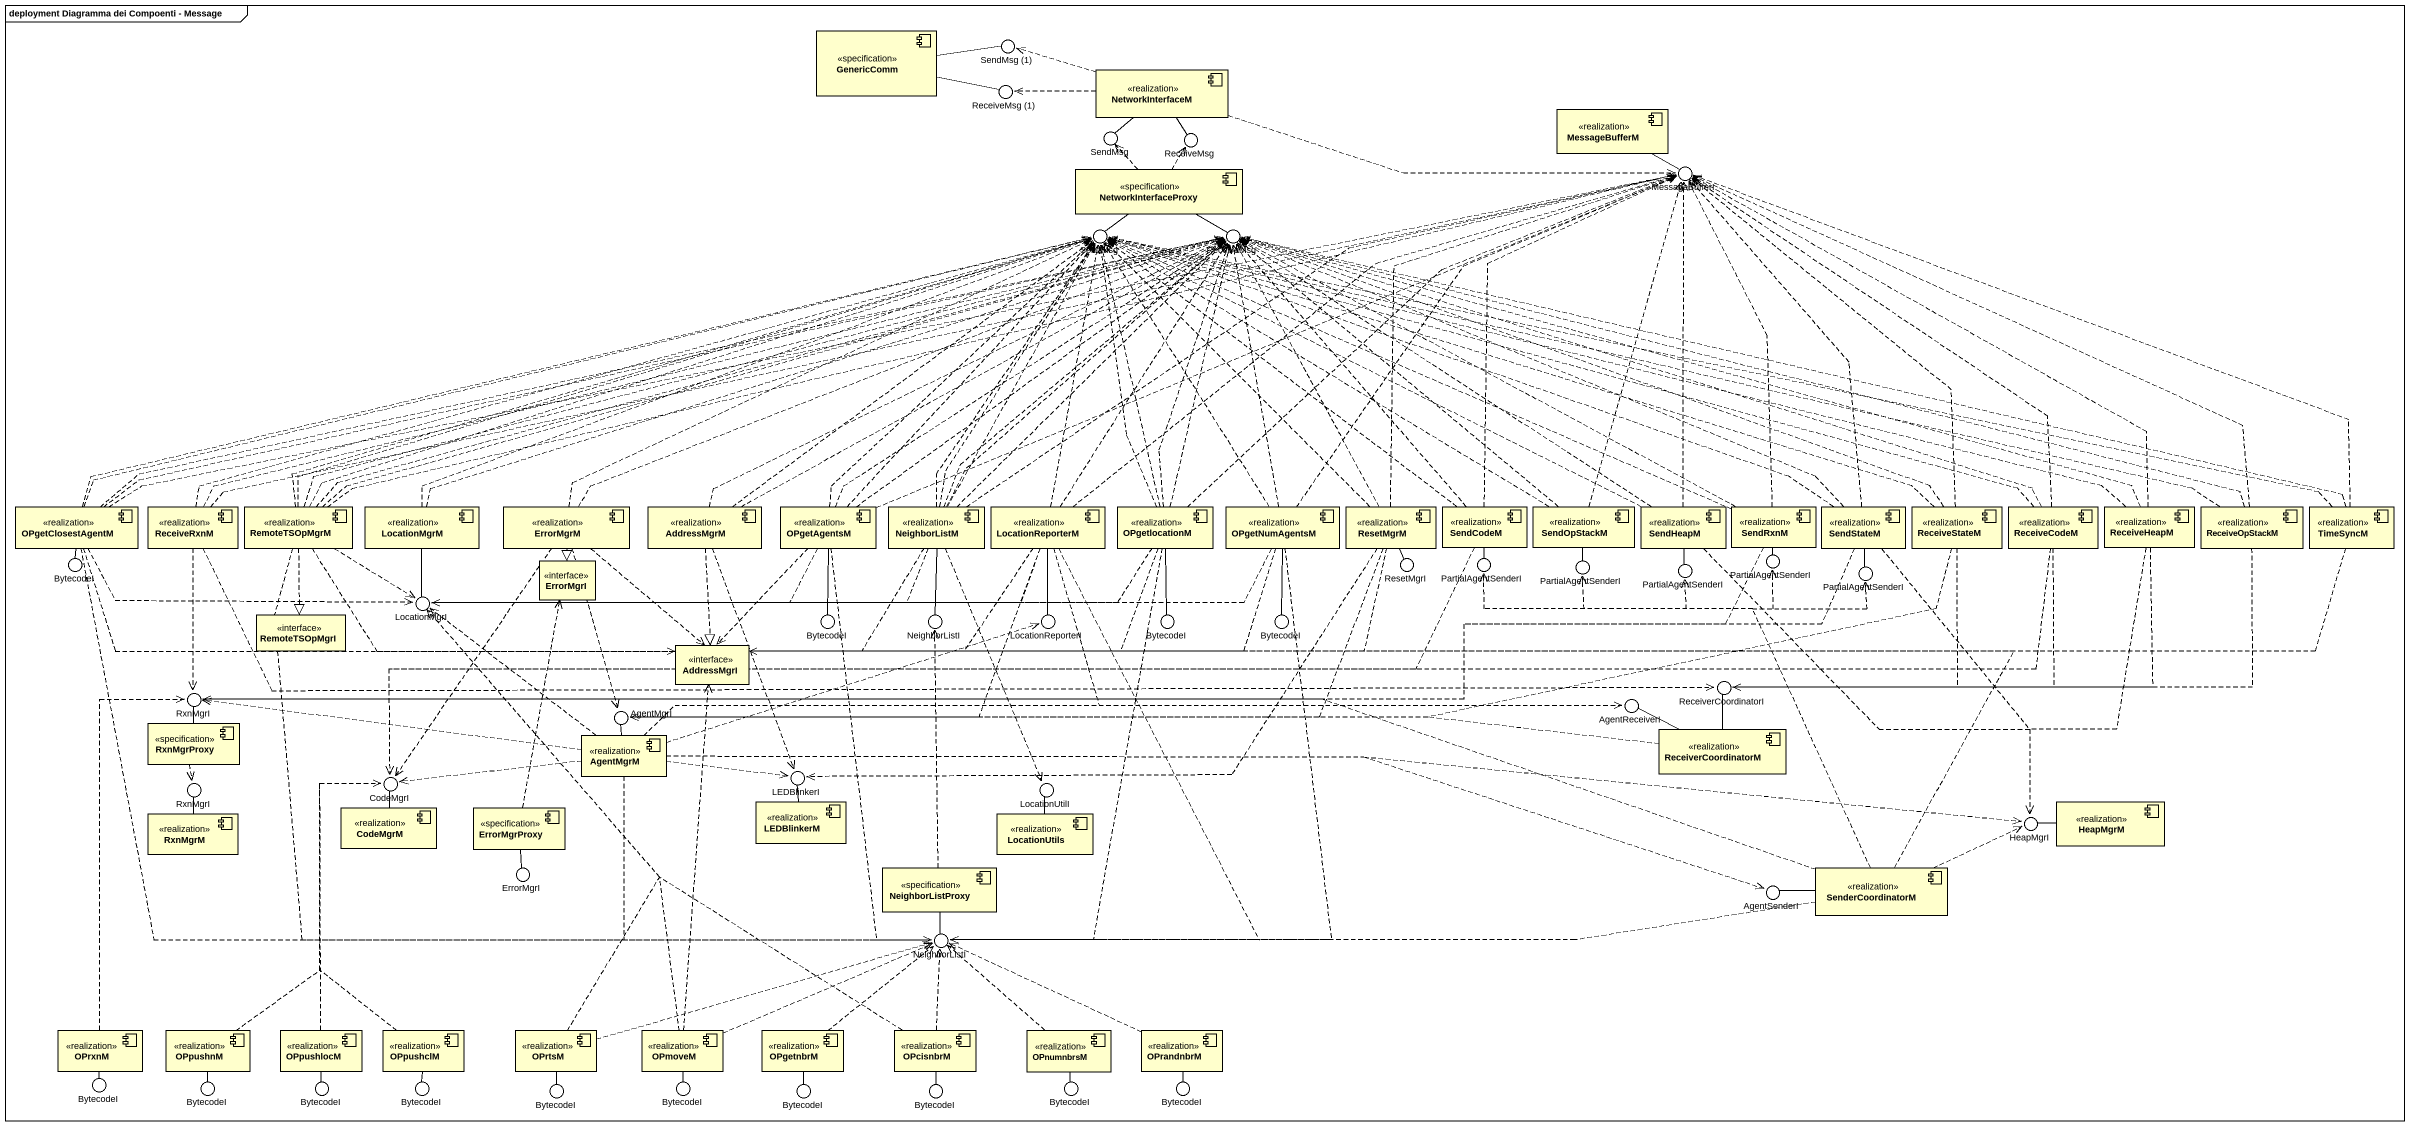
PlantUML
@startuml
mainframe deployment Diagramma dei Compoenti - Message
allowmixing
hide circle
hide empty members
component GenericComm <<specification>>
() "SendMsg (1)" as SendMsg_1
() "ReceiveMsg (1)" as ReceiveMsg_1
component NetworkInterfaceM <<realization>>
() SendMsg
() ReceiveMsg
component MessageBufferM <<realization>>
component NetworkInterfaceProxy <<specification>>
() MessageBufferI
() "SendMsg" as SendMsg_2
() "ReceiveMsg" as ReceiveMsg_2
component OPgetClosestAgentM <<realization>>
component ReceiveRxnM <<realization>>
component RemoteTSOpMgrM <<realization>>
component LocationMgrM <<realization>>
component ErrorMgrM <<realization>>
component AddressMgrM <<realization>>
component OPgetAgentsM <<realization>>
component NeighborListM <<realization>>
component LocationReporterM <<realization>>
component OPgetlocationM <<realization>>
component OPgetNumAgentsM <<realization>>
component ResetMgrM <<realization>>
component SendCodeM <<realization>>
component SendOpStackM <<realization>>
component SendHeapM <<realization>>
component SendRxnM <<realization>>
component SendStateM <<realization>>
component ReceiveStateM <<realization>>
component ReceiveCodeM <<realization>>
component ReceiveHeapM <<realization>>
component ReceiveOpStackM <<realization>>
component TimeSyncM <<realization>>
() BytecodeI
interface ErrorMgrI
() ResetMgrI
() PartialAgentSenderI
() "PartialAgentSenderI" as PartialAgentSenderI_2
() "PartialAgentSenderI" as PartialAgentSenderI_3
() "PartialAgentSenderI" as PartialAgentSenderI_4
() "PartialAgentSenderI" as PartialAgentSenderI_5
() LocationMgrI
interface RemoteTSOpMgrI
interface AddressMgrI
() "BytecodeI" as BytecodeI_2
() NeighborListI
() LocationReporterI
() "BytecodeI" as BytecodeI_3
() "BytecodeI" as BytecodeI_4
() ReceiverCoordinatorI
() RxnMgrI
() AgentMgrI
() AgentReceiverI
component RxnMgrProxy <<specification>>
component AgentMgrM <<realization>>
component ReceiverCoordinatorM <<realization>>
() "RxnMgrI" as RxnMgrI_2
() CodeMgrI
() LEDBlinkerI
() LocationUtilI
component RxnMgrM <<realization>>
component CodeMgrM <<realization>>
component ErrorMgrProxy <<specification>>
component LEDBlinkerM <<realization>>
component LocationUtils <<realization>>
() HeapMgrI
component HeapMgrM <<realization>>
() "ErrorMgrI" as ErrorMgrI_2
component NeighborListProxy <<specification>>
component SenderCoordinatorM <<realization>>
() AgentSenderI
() "NeighborListI" as NeighborListI_2
component OPrxnM <<realization>>
component OPpushnM <<realization>>
component OPpushlocM <<realization>>
component OPpushclM <<realization>>
component OPrtsM <<realization>>
component OPmoveM <<realization>>
component OPgetnbrM <<realization>>
component OPcisnbrM <<realization>>
component OPnumnbrsM <<realization>>
component OPrandnbrM <<realization>>
() "BytecodeI" as BytecodeI_5
() "BytecodeI" as BytecodeI_6
() "BytecodeI" as BytecodeI_7
() "BytecodeI" as BytecodeI_8
() "BytecodeI" as BytecodeI_9
() "BytecodeI" as BytecodeI_10
() "BytecodeI" as BytecodeI_11
() "BytecodeI" as BytecodeI_12
() "BytecodeI" as BytecodeI_13
() "BytecodeI" as BytecodeI_14
GenericComm -right- SendMsg_1
GenericComm -right- ReceiveMsg_1
NetworkInterfaceM .left.> SendMsg_1
NetworkInterfaceM .left.> ReceiveMsg_1
NetworkInterfaceM -- SendMsg
NetworkInterfaceM -- ReceiveMsg
NetworkInterfaceM .right.> MessageBufferI
MessageBufferM -right- MessageBufferI
NetworkInterfaceProxy .up.> SendMsg
NetworkInterfaceProxy .up.> ReceiveMsg
NetworkInterfaceProxy -- SendMsg_2
NetworkInterfaceProxy -- ReceiveMsg_2
OPgetClosestAgentM .right.> MessageBufferI
OPgetClosestAgentM .right.> SendMsg_2
OPgetClosestAgentM .right.> SendMsg_2
OPgetClosestAgentM .right.> ReceiveMsg_2
OPgetClosestAgentM .right.> ReceiveMsg_2
OPgetClosestAgentM -- BytecodeI
OPgetClosestAgentM .right.> LocationMgrI
OPgetClosestAgentM .right.> AddressMgrI
OPgetClosestAgentM .right.> NeighborListI_2
ReceiveRxnM .right.> MessageBufferI
ReceiveRxnM .right.> SendMsg_2
ReceiveRxnM .right.> ReceiveMsg_2
ReceiveRxnM .right.> ReceiverCoordinatorI
ReceiveRxnM ..> RxnMgrI
RemoteTSOpMgrM .right.> MessageBufferI
RemoteTSOpMgrM .right.> SendMsg_2
RemoteTSOpMgrM .right.> SendMsg_2
RemoteTSOpMgrM .right.> SendMsg_2
RemoteTSOpMgrM .right.> ReceiveMsg_2
RemoteTSOpMgrM .right.> ReceiveMsg_2
RemoteTSOpMgrM .right.> ReceiveMsg_2
RemoteTSOpMgrM ..> LocationMgrI
RemoteTSOpMgrM ..|> RemoteTSOpMgrI
RemoteTSOpMgrM .right.> AddressMgrI
RemoteTSOpMgrM ..> NeighborListI_2
LocationMgrM .right.> SendMsg_2
LocationMgrM .right.> ReceiveMsg_2
LocationMgrM -- LocationMgrI
ErrorMgrM .right.> SendMsg_2
ErrorMgrM .right.> ReceiveMsg_2
ErrorMgrM ..|> ErrorMgrI
ErrorMgrM ..> AddressMgrI
ErrorMgrM ..> AgentMgrI
ErrorMgrM ..> CodeMgrI
AddressMgrM .up.> SendMsg_2
AddressMgrM .up.> SendMsg_2
AddressMgrM .right.> ReceiveMsg_2
AddressMgrM .right.> ReceiveMsg_2
AddressMgrM .right.> ReceiveMsg_2
AddressMgrM ..|> AddressMgrI
AddressMgrM ..> LEDBlinkerI
OPgetAgentsM .right.> MessageBufferI
OPgetAgentsM .up.> SendMsg_2
OPgetAgentsM .up.> SendMsg_2
OPgetAgentsM .up.> ReceiveMsg_2
OPgetAgentsM .up.> ReceiveMsg_2
OPgetAgentsM .left.> LocationMgrI
OPgetAgentsM ..> AddressMgrI
OPgetAgentsM -- BytecodeI_2
OPgetAgentsM ..> NeighborListI_2
NeighborListM .right.> MessageBufferI
NeighborListM .up.> SendMsg_2
NeighborListM .up.> SendMsg_2
NeighborListM .up.> SendMsg_2
NeighborListM .up.> ReceiveMsg_2
NeighborListM .up.> ReceiveMsg_2
NeighborListM .up.> ReceiveMsg_2
NeighborListM .left.> LocationMgrI
NeighborListM ..> AddressMgrI
NeighborListM -- NeighborListI
NeighborListM ..> LocationUtilI
LocationReporterM .right.> MessageBufferI
LocationReporterM .up.> SendMsg_2
LocationReporterM .up.> ReceiveMsg_2
LocationReporterM .left.> LocationMgrI
LocationReporterM .left.> AddressMgrI
LocationReporterM -- LocationReporterI
LocationReporterM .left.> AgentMgrI
LocationReporterM .right.> AgentReceiverI
LocationReporterM ..> NeighborListI_2
OPgetlocationM .up.> MessageBufferI
OPgetlocationM .up.> SendMsg_2
OPgetlocationM .up.> SendMsg_2
OPgetlocationM .up.> ReceiveMsg_2
OPgetlocationM .up.> ReceiveMsg_2
OPgetlocationM .left.> LocationMgrI
OPgetlocationM .left.> AddressMgrI
OPgetlocationM -- BytecodeI_3
OPgetlocationM ..> NeighborListI_2
OPgetNumAgentsM .up.> MessageBufferI
OPgetNumAgentsM .up.> SendMsg_2
OPgetNumAgentsM .up.> SendMsg_2
OPgetNumAgentsM .up.> ReceiveMsg_2
OPgetNumAgentsM .up.> ReceiveMsg_2
OPgetNumAgentsM .left.> LocationMgrI
OPgetNumAgentsM .left.> AddressMgrI
OPgetNumAgentsM -- BytecodeI_4
OPgetNumAgentsM ..> NeighborListI_2
ResetMgrM .up.> MessageBufferI
ResetMgrM .up.> SendMsg_2
ResetMgrM .up.> ReceiveMsg_2
ResetMgrM -- ResetMgrI
ResetMgrM .left.> AddressMgrI
ResetMgrM .left.> AgentMgrI
ResetMgrM .left.> LEDBlinkerI
SendCodeM .up.> MessageBufferI
SendCodeM .up.> SendMsg_2
SendCodeM .up.> ReceiveMsg_2
SendCodeM -- PartialAgentSenderI
SendCodeM .left.> CodeMgrI
SendOpStackM .up.> MessageBufferI
SendOpStackM .up.> SendMsg_2
SendOpStackM .up.> ReceiveMsg_2
SendOpStackM -- PartialAgentSenderI_2
SendHeapM .up.> MessageBufferI
SendHeapM .left.> SendMsg_2
SendHeapM .up.> ReceiveMsg_2
SendHeapM -- PartialAgentSenderI_3
SendHeapM ..> HeapMgrI
SendRxnM .up.> MessageBufferI
SendRxnM .left.> SendMsg_2
SendRxnM .left.> ReceiveMsg_2
SendRxnM -- PartialAgentSenderI_4
SendRxnM .left.> RxnMgrI
SendStateM .up.> MessageBufferI
SendStateM .left.> SendMsg_2
SendStateM .left.> ReceiveMsg_2
SendStateM -- PartialAgentSenderI_5
SendStateM .left.> RxnMgrI
SendStateM ..> HeapMgrI
ReceiveStateM .up.> MessageBufferI
ReceiveStateM .left.> SendMsg_2
ReceiveStateM .left.> ReceiveMsg_2
ReceiveStateM ..> ReceiverCoordinatorI
ReceiveStateM .left.> AgentMgrI
ReceiveCodeM .up.> MessageBufferI
ReceiveCodeM .left.> SendMsg_2
ReceiveCodeM .left.> ReceiveMsg_2
ReceiveCodeM .left.> ReceiverCoordinatorI
ReceiveCodeM .left.> CodeMgrI
ReceiveHeapM .up.> MessageBufferI
ReceiveHeapM .left.> SendMsg_2
ReceiveHeapM .left.> ReceiveMsg_2
ReceiveHeapM .left.> ReceiverCoordinatorI
ReceiveHeapM ..> HeapMgrI
ReceiveOpStackM .up.> MessageBufferI
ReceiveOpStackM .left.> SendMsg_2
ReceiveOpStackM .left.> ReceiveMsg_2
ReceiveOpStackM .left.> ReceiverCoordinatorI
TimeSyncM .left.> MessageBufferI
TimeSyncM .left.> SendMsg_2
TimeSyncM .left.> ReceiveMsg_2
TimeSyncM .left.> AddressMgrI
RxnMgrProxy -up- RxnMgrI
RxnMgrProxy ..> RxnMgrI_2
AgentMgrM .up.> LocationMgrI
AgentMgrM .right.> LocationReporterI
AgentMgrM .left.> RxnMgrI
AgentMgrM -up- AgentMgrI
AgentMgrM .right.> AgentReceiverI
AgentMgrM .left.> CodeMgrI
AgentMgrM .right.> LEDBlinkerI
AgentMgrM .right.> HeapMgrI
AgentMgrM .right.> AgentSenderI
AgentMgrM .right.> NeighborListI_2
ReceiverCoordinatorM -up- ReceiverCoordinatorI
ReceiverCoordinatorM .left.> AgentMgrI
ReceiverCoordinatorM -left- AgentReceiverI
RxnMgrM -up- RxnMgrI_2
CodeMgrM -up- CodeMgrI
ErrorMgrProxy .up.> ErrorMgrI
ErrorMgrProxy -- ErrorMgrI_2
LEDBlinkerM -up- LEDBlinkerI
LocationUtils -up- LocationUtilI
HeapMgrM -left- HeapMgrI
NeighborListProxy .up.> NeighborListI
NeighborListProxy -- NeighborListI_2
SenderCoordinatorM .up.> PartialAgentSenderI
SenderCoordinatorM .up.> PartialAgentSenderI_2
SenderCoordinatorM .up.> PartialAgentSenderI_3
SenderCoordinatorM .up.> PartialAgentSenderI_4
SenderCoordinatorM .up.> PartialAgentSenderI_5
SenderCoordinatorM .left.> AddressMgrI
SenderCoordinatorM .left.> RxnMgrI
SenderCoordinatorM .right.> HeapMgrI
SenderCoordinatorM -left- AgentSenderI
SenderCoordinatorM .left.> NeighborListI_2
OPrxnM .up.> RxnMgrI
OPrxnM -- BytecodeI_5
OPpushnM .up.> CodeMgrI
OPpushnM -- BytecodeI_6
OPpushlocM .up.> CodeMgrI
OPpushlocM -- BytecodeI_7
OPpushclM .up.> CodeMgrI
OPpushclM -- BytecodeI_8
OPrtsM .up.> LocationMgrI
OPrtsM .right.> NeighborListI_2
OPrtsM -- BytecodeI_9
OPmoveM .up.> LocationMgrI
OPmoveM .up.> AddressMgrI
OPmoveM .right.> NeighborListI_2
OPmoveM -- BytecodeI_10
OPgetnbrM .up.> NeighborListI_2
OPgetnbrM -- BytecodeI_11
OPcisnbrM .up.> LocationMgrI
OPcisnbrM .up.> NeighborListI_2
OPcisnbrM -- BytecodeI_12
OPnumnbrsM .up.> NeighborListI_2
OPnumnbrsM -- BytecodeI_13
OPrandnbrM .left.> NeighborListI_2
OPrandnbrM -- BytecodeI_14
@enduml
